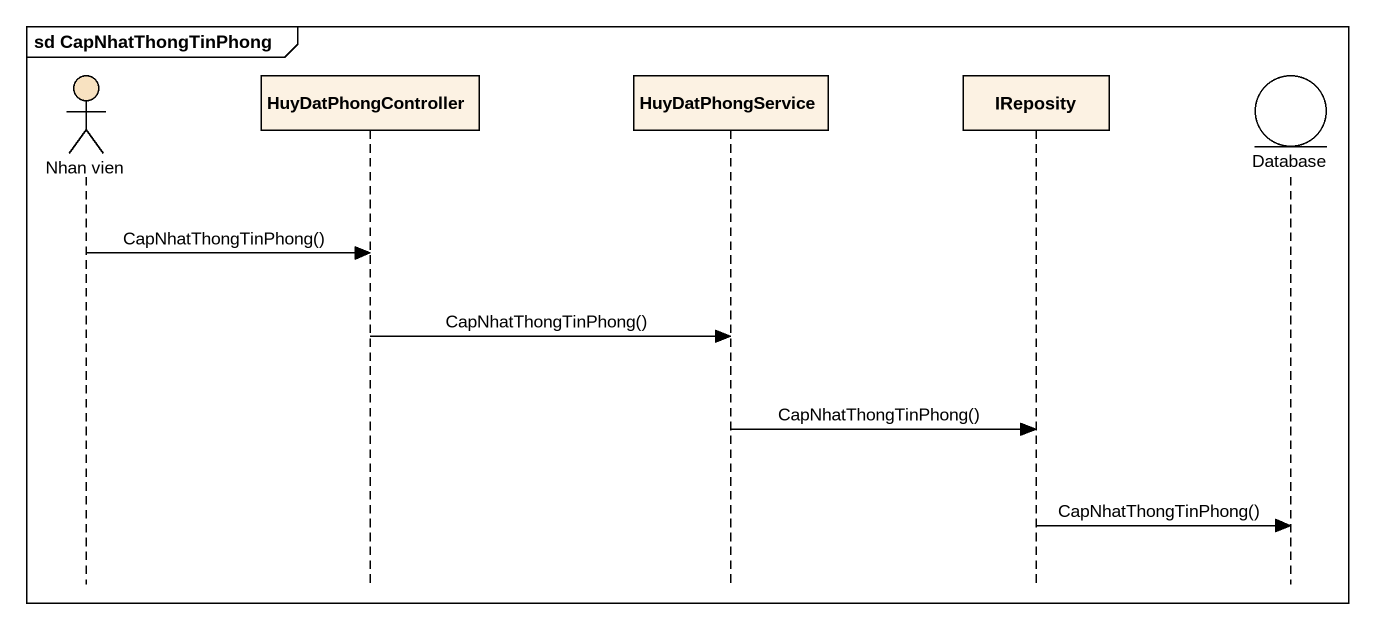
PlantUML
@startuml
mainframe sd CapNhatThongTinPhong
hide footbox
actor "Nhan vien" as Nhan_vien #F8E2C1
participant HuyDatPhongController
participant HuyDatPhongService
participant IReposity
entity "Database" as Database_

Nhan_vien -> HuyDatPhongController : CapNhatThongTinPhong()
HuyDatPhongController -> HuyDatPhongService : CapNhatThongTinPhong()
HuyDatPhongService -> IReposity : CapNhatThongTinPhong()
IReposity -> Database_ : CapNhatThongTinPhong()
@enduml
